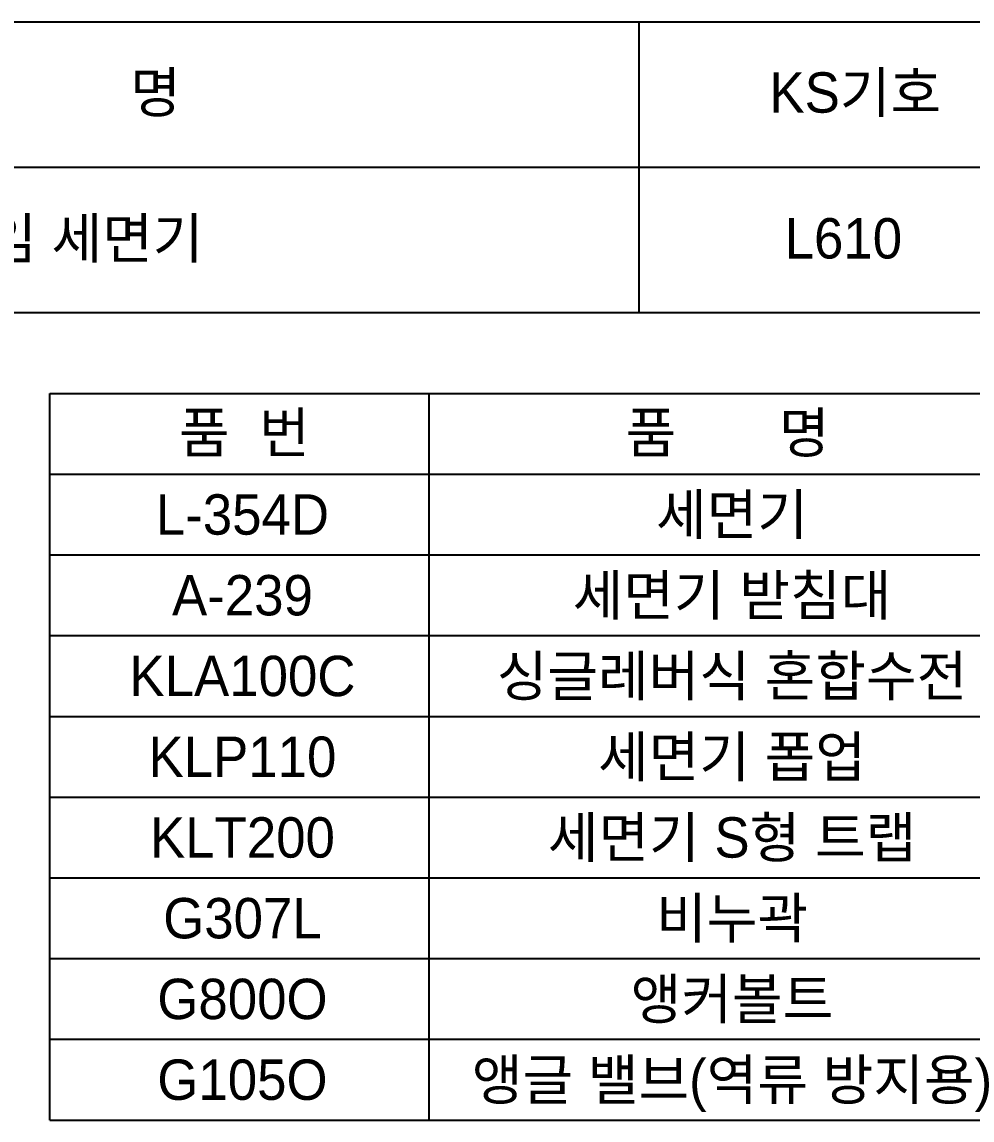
# Model space of a CAD drawing. Header units: millimetres. Extents: x 0 to 3868, y -67 to 2530.
# Drawn here: x 2975 to 3564, y 1850 to 2530 of the extents above; entities that cross this region are included whole.
import ezdxf
from ezdxf.enums import TextEntityAlignment as Align

# ---------------------------------------------------------------- set-up
doc = ezdxf.new("R2010")
doc.units = ezdxf.units.MM
doc.layers.add('TEXT', color=7, linetype='Continuous')
doc.layers.add('도각라인', color=7, linetype='Continuous')
doc.styles.add('타이틀', font='H2GTRM.TTF', dxfattribs={"height": 25})

msp = doc.modelspace()

# ---------------------------------------------------------------- linework, layer by layer
at = {"layer": '도각라인'}
for p, q in [((2067.78, 2530), (3867.78, 2530)), ((3357.78, 2350), (3357.78, 2530)), ((2587.78, 2440), (3867.78, 2440)), ((2067.78, 2350), (3867.78, 2350)), ((2992.78, 2300), (3837.78, 2300)), ((2992.78, 1850), (2992.78, 2300)), ((3227.78, 1850), (3227.78, 2300)), ((2992.78, 2250), (3837.78, 2250)), ((2992.78, 2200), (3837.78, 2200)), ((2992.78, 2150), (3837.78, 2150)), ((2992.78, 2150), (3837.78, 2150)), ((2992.78, 2100), (3837.78, 2100)), ((2992.78, 2050), (3837.78, 2050)), ((2992.78, 2000), (3837.78, 2000)), ((2992.78, 1950), (3837.78, 1950)), ((2992.78, 1900), (3837.78, 1900)), ((2992.78, 1850), (3837.78, 1850))]:
    msp.add_line(p, q, dxfattribs=at)

# ---------------------------------------------------------------- texts
at = {"layer": 'TEXT', "style": '타이틀'}
for s, p in [('품             명', (2983.47, 2486.4)), ('KS기호', (3491.63, 2486.32)), ('평면붙임 세면기', (2973.55, 2396)), ('L610', (3484.26, 2396)), ('품  번', (3113.25, 2275.73)), ('품       명', (3412.6, 2275.73)), ('L-354D', (3112.06, 2225)), ('세면기', (3415.29, 2225)), ('세면기 받침대', (3415.29, 2175)), ('A-239', (3112.06, 2175)), ('KLA100C', (3112.06, 2125)), ('싱글레버식 혼합수전', (3415.29, 2125)), ('KLP110', (3112.06, 2075)), ('세면기 폽업', (3415.29, 2075)), ('세면기 S형 트랩', (3415.29, 2025)), ('KLT200', (3112.06, 2025)), ('G307L', (3112.06, 1975)), ('비누곽', (3415.29, 1975)), ('앵커볼트', (3415.29, 1925)), ('G800O', (3112.06, 1925)), ('앵글 밸브(역류 방지용)', (3415.29, 1875)), ('G105O', (3112.06, 1875))]:
    msp.add_text(s, height=25, dxfattribs=at).set_placement(p, align=Align.MIDDLE_CENTER)

doc.saveas('drawing.dxf')
